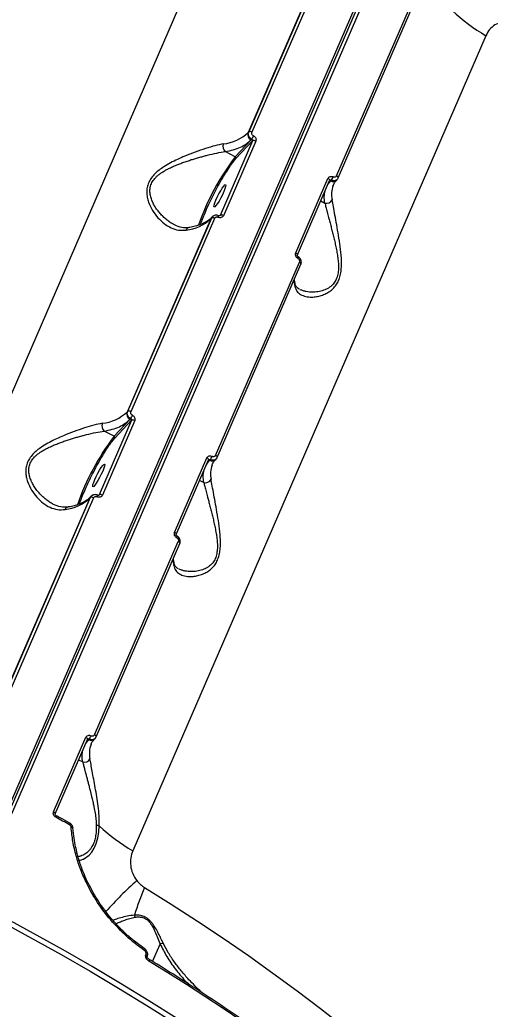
# Model space of a CAD drawing. Header units: millimetres. Extents: x -6234 to 7498, y -6127 to 5103.
# Drawn here: x 4630.9 to 4797.5, y -552.1 to -201.5 of the extents above; entities that cross this region are included whole.
import ezdxf

# ---------------------------------------------------------------- set-up
doc = ezdxf.new("R2010")
doc.units = ezdxf.units.MM
for name, color, linetype in [('DIKOM_ОБЪЕКТ', 7, 'Continuous'), ('DIKOM_РАЗМЕР_ЗОНА', 7, 'Continuous'), ('DIKOM_РАЗМЕР_ОБЪЕКТА', 7, 'Continuous')]:
    doc.layers.add(name, color=color, linetype=linetype)
doc.styles.add('style1', font='arial.ttf', dxfattribs={"width": 0.8})
doc.dimstyles.new('1-50', dxfattribs={"dimtxt": 300, "dimasz": 200, "dimexe": 100, "dimexo": 0, "dimgap": 100, "dimtad": 1, "dimtxsty": 'style1', "dimcen": 200, "dimclrd": 7, "dimclre": 7, "dimclrt": 7, "dimadec": 1, "dimazin": 2, "dimtfac": 1, "dimtmove": 0, "dimatfit": 2, "dimfxl": 0, "dimlwd": 25, "dimlwe": 18, "dimarcsym": 0})

# ---------------------------------------------------------------- blocks, each defined once
blk = doc.blocks.new('*D10')
at = {"layer": 'Defpoints', "color": 0, "transparency": 16777216}
for p in [(5627.97, 903.07), (-3229.39, -1461.51), (5627.97, -5097.58)]:
    blk.add_point(p, dxfattribs=at)
at = {"layer": 'DIKOM_РАЗМЕР_ОБЪЕКТА', "color": 7, "lineweight": 18, "transparency": 16777216}
for p, q in [((5627.97, 903.07), (5627.97, -5197.58)), ((-3229.39, -1461.51), (-3229.39, -5197.58))]:
    blk.add_line(p, q, dxfattribs=at)
at = {"layer": 'DIKOM_РАЗМЕР_ОБЪЕКТА', "color": 7, "lineweight": 25, "transparency": 16777216}
blk.add_line((-3029.39, -5097.58), (5427.97, -5097.58), dxfattribs=at)
at = {"layer": 'DIKOM_РАЗМЕР_ОБЪЕКТА', "color": 7, "transparency": 16777216}
for points in [[(-3029.39, -5064.25), (-3029.39, -5130.92), (-3229.39, -5097.58)], [(5427.97, -5064.25), (5427.97, -5130.92), (5627.97, -5097.58)]]:
    blk.add_solid(points, dxfattribs=at)
at = {"layer": 'DIKOM_РАЗМЕР_ОБЪЕКТА', "color": 7, "lineweight": 40, "transparency": 16777216, "insert": (1488.3, -4844.41), "char_height": 300, "attachment_point": 5, "style": 'style1'}
blk.add_mtext('8850', dxfattribs=at)
blk = doc.blocks.new('*D13')
at = {"layer": 'Defpoints', "color": 0, "transparency": 16777216}
for p in [(7498.07, 1778.2), (-5229.39, -1831.36), (7498.07, -6026.74)]:
    blk.add_point(p, dxfattribs=at)
at = {"layer": 'DIKOM_РАЗМЕР_ЗОНА', "color": 7, "lineweight": 18, "transparency": 16777216}
for p, q in [((7498.07, 1778.2), (7498.07, -6126.74)), ((-5229.39, -1831.36), (-5229.39, -6126.74))]:
    blk.add_line(p, q, dxfattribs=at)
at = {"layer": 'DIKOM_РАЗМЕР_ЗОНА', "color": 7, "lineweight": 25, "transparency": 16777216}
blk.add_line((-5029.39, -6026.74), (7298.07, -6026.74), dxfattribs=at)
at = {"layer": 'DIKOM_РАЗМЕР_ЗОНА', "color": 7, "transparency": 16777216}
for points in [[(-5029.39, -5993.4), (-5029.39, -6060.07), (-5229.39, -6026.74)], [(7298.07, -5993.4), (7298.07, -6060.07), (7498.07, -6026.74)]]:
    blk.add_solid(points, dxfattribs=at)
at = {"layer": 'DIKOM_РАЗМЕР_ЗОНА', "color": 7, "transparency": 16777216, "insert": (1560.69, -5773.56), "char_height": 300, "attachment_point": 5, "style": 'style1'}
blk.add_mtext('12750', dxfattribs=at)

msp = doc.modelspace()

# ---------------------------------------------------------------- linework, layer by layer
at = {"layer": 'DIKOM_ОБЪЕКТ', "color": 7, "linetype": 'Continuous', "lineweight": 15}
for p, q in [((4785.773, -113.559), (4612.781, -513.007)), ((4613.389, -513.741), (4786.381, -114.293)), ((4614.546, -513.917), (4787.538, -114.469)), ((4578.414, -448.312), (4703.512, -159.456)), ((4741.411, -172.953), (4711.746, -241.453)), ((4741.617, -172.731), (4711.951, -241.231)), ((4742.773, -172.831), (4713.107, -241.331)), ((4743.112, -256.802), (4772.779, -188.302)), ((4743.683, -257.517), (4773.349, -189.017)), ((4795.959, -207.122), (4670.861, -495.979)), ((4711.951, -241.231), (4711.746, -241.453)), ((4713.288, -244.398), (4701.85, -270.808)), ((4714.449, -244.501), (4703.012, -270.91)), ((4707.183, -250.055), (4712.791, -244.011)), ((4707.444, -250.695), (4713.288, -244.398)), ((4712.791, -244.011), (4713.009, -243.777)), ((4707.183, -250.055), (4703.617, -248.217)), ((4728.604, -284.106), (4740.042, -257.696)), ((4729.18, -284.824), (4740.618, -258.414)), ((4739.977, -259.892), (4740.964, -258.538)), ((4740.964, -258.538), (4740.213, -259.347)), ((4740.63, -258.375), (4740.664, -258.347)), ((4741.182, -258.303), (4740.964, -258.538)), ((4743.145, -258.248), (4743.351, -258.025)), ((4741.874, -260.24), (4741.951, -260.057)), ((4737.473, -265.674), (4738.922, -266.42)), ((4698.521, -271.989), (4668.855, -340.49)), ((4698.726, -271.768), (4669.06, -340.268)), ((4699.883, -271.868), (4670.216, -340.368)), ((4698.521, -271.989), (4698.726, -271.768)), ((4699.022, -271.314), (4698.816, -271.537)), ((4701.85, -270.808), (4701.689, -270.981)), ((4700.222, -355.839), (4729.888, -287.339)), ((4700.792, -356.554), (4730.458, -288.053)), ((4729.958, -297.005), (4729.784, -296.91)), ((4670.397, -343.435), (4658.96, -369.844)), ((4671.558, -343.537), (4660.121, -369.947)), ((4664.292, -349.092), (4669.901, -343.048)), ((4664.554, -349.732), (4670.397, -343.435)), ((4669.06, -340.268), (4668.855, -340.49)), ((4669.901, -343.048), (4670.119, -342.813)), ((4664.292, -349.092), (4660.726, -347.253)), ((4685.714, -383.143), (4697.151, -356.733)), ((4686.289, -383.86), (4697.727, -357.451)), ((4697.087, -358.929), (4698.074, -357.575)), ((4698.074, -357.575), (4697.323, -358.384)), ((4697.739, -357.411), (4697.773, -357.384)), ((4698.292, -357.34), (4698.074, -357.575)), ((4700.254, -357.284), (4700.461, -357.062)), ((4698.983, -359.276), (4699.06, -359.093)), ((4694.583, -364.71), (4696.031, -365.457)), ((4655.63, -371.026), (4625.964, -439.526)), ((4655.836, -370.804), (4626.17, -439.305)), ((4656.992, -370.904), (4627.326, -439.405)), ((4655.63, -371.026), (4655.836, -370.804)), ((4656.131, -370.351), (4655.925, -370.573)), ((4658.96, -369.844), (4658.799, -370.018)), ((4657.331, -454.876), (4686.997, -386.375)), ((4657.901, -455.59), (4687.567, -387.09)), ((4687.067, -396.041), (4686.893, -395.947)), ((4642.823, -482.18), (4654.26, -455.77)), ((4643.399, -482.897), (4654.836, -456.487)), ((4654.196, -457.966), (4655.183, -456.611)), ((4655.183, -456.611), (4654.432, -457.42)), ((4654.848, -456.448), (4654.882, -456.42)), ((4655.401, -456.376), (4655.183, -456.611)), ((4656.093, -458.313), (4656.169, -458.13)), ((4657.364, -456.321), (4657.57, -456.099)), ((4651.692, -463.747), (4653.14, -464.494)), ((4677.893, -535.199), (4680.565, -529.03)), ((4675.553, -532.733), (4675.521, -532.805)), ((4675.993, -533.462), (4676.024, -533.39))]:
    msp.add_line(p, q, dxfattribs=at)
at = {"layer": 'DIKOM_ОБЪЕКТ', "color": 7, "linetype": 'Continuous', "lineweight": 15, "flags": 128}
for points in [[(4740.042, -257.696), (4740.201, -257.791), (4740.343, -257.894), (4740.46, -258.002), (4740.55, -258.11), (4740.608, -258.214), (4740.633, -258.311), (4740.624, -258.398), (4740.618, -258.414)], [(4743.683, -257.517), (4743.689, -257.501), (4743.698, -257.415), (4743.674, -257.319), (4743.616, -257.214), (4743.527, -257.107), (4743.411, -257), (4743.271, -256.897), (4743.112, -256.802)], [(4700.323, -265.411), (4700.833, -264.304), (4701.415, -263.163), (4702.023, -262.083), (4702.606, -261.149), (4703.118, -260.439), (4703.517, -260.009), (4703.771, -259.894), (4703.86, -260.103), (4703.775, -260.621), (4703.524, -261.403), (4703.128, -262.389), (4702.618, -263.496), (4702.036, -264.636), (4701.428, -265.717), (4700.845, -266.65), (4700.333, -267.361), (4699.934, -267.791), (4699.68, -267.906), (4699.592, -267.696), (4699.676, -267.179), (4699.927, -266.396), (4700.323, -265.411)], [(4698.521, -271.989), (4698.694, -271.685), (4698.816, -271.537)], [(4728.604, -284.106), (4728.764, -284.201), (4728.905, -284.304), (4729.023, -284.411), (4729.112, -284.519), (4729.171, -284.624), (4729.195, -284.721), (4729.186, -284.808), (4729.18, -284.824)], [(4729.888, -287.339), (4730.046, -287.433), (4730.186, -287.536), (4730.303, -287.643), (4730.392, -287.751), (4730.449, -287.855), (4730.474, -287.952), (4730.464, -288.038), (4730.458, -288.053)], [(4697.151, -356.733), (4697.311, -356.828), (4697.452, -356.931), (4697.569, -357.038), (4697.659, -357.146), (4697.717, -357.251), (4697.742, -357.348), (4697.733, -357.435), (4697.727, -357.451)], [(4700.792, -356.554), (4700.798, -356.538), (4700.808, -356.452), (4700.783, -356.355), (4700.725, -356.251), (4700.637, -356.144), (4700.52, -356.036), (4700.38, -355.934), (4700.222, -355.839)], [(4657.432, -364.448), (4657.942, -363.34), (4658.525, -362.2), (4659.132, -361.119), (4659.715, -360.186), (4660.227, -359.476), (4660.626, -359.045), (4660.881, -358.93), (4660.969, -359.14), (4660.884, -359.657), (4660.634, -360.44), (4660.237, -361.425), (4659.727, -362.533), (4659.145, -363.673), (4658.538, -364.754), (4657.954, -365.687), (4657.442, -366.398), (4657.043, -366.828), (4656.789, -366.943), (4656.701, -366.733), (4656.785, -366.216), (4657.036, -365.433), (4657.432, -364.448)], [(4655.63, -371.026), (4655.803, -370.721), (4655.925, -370.573)], [(4685.714, -383.143), (4685.873, -383.238), (4686.014, -383.341), (4686.132, -383.448), (4686.221, -383.556), (4686.28, -383.661), (4686.305, -383.758), (4686.295, -383.844), (4686.289, -383.86)], [(4686.997, -386.375), (4687.155, -386.47), (4687.295, -386.573), (4687.412, -386.68), (4687.501, -386.787), (4687.558, -386.892), (4687.583, -386.988), (4687.573, -387.074), (4687.567, -387.09)], [(4654.26, -455.77), (4654.42, -455.864), (4654.561, -455.967), (4654.679, -456.075), (4654.768, -456.183), (4654.827, -456.287), (4654.851, -456.385), (4654.842, -456.471), (4654.836, -456.487)], [(4657.901, -455.59), (4657.907, -455.575), (4657.917, -455.489), (4657.892, -455.392), (4657.835, -455.288), (4657.746, -455.18), (4657.63, -455.073), (4657.489, -454.97), (4657.331, -454.876)], [(4642.823, -482.18), (4642.982, -482.274), (4643.124, -482.377), (4643.241, -482.485), (4643.331, -482.593), (4643.389, -482.697), (4643.414, -482.795), (4643.405, -482.881), (4643.399, -482.897)], [(4648.468, -486.757), (4647.86, -486.426), (4647.252, -486.095), (4646.643, -485.765), (4646.034, -485.435), (4645.425, -485.105), (4644.815, -484.776), (4644.204, -484.447), (4643.594, -484.119)], [(4648.586, -486.19), (4648.607, -486.21), (4648.617, -486.265), (4648.607, -486.352), (4648.578, -486.465), (4648.531, -486.602), (4648.468, -486.757)], [(4648.57, -486.187), (4648.578, -486.188), (4648.586, -486.19)], [(4651.878, -499.313), (4652.326, -499.267), (4652.917, -499.107), (4653.286, -498.965), (4653.38, -498.924), (4653.405, -498.913), (4653.411, -498.91), (4653.413, -498.909), (4653.414, -498.909), (4653.414, -498.909), (4653.414, -498.909), (4653.414, -498.909), (4653.414, -498.909), (4653.414, -498.909), (4653.414, -498.909), (4655.386, -497.537), (4656.353, -496.439), (4657.234, -495.045), (4657.969, -493.358), (4658.51, -491.428), (4658.849, -489.322), (4659.015, -487.131)], [(4649.045, -487.632), (4649.215, -487.646), (4649.365, -487.671), (4649.491, -487.706), (4649.588, -487.75), (4649.652, -487.8), (4649.682, -487.856), (4649.683, -487.866)], [(4675.056, -508.991), (4684.509, -514.889), (4693.794, -520.874), (4702.902, -526.938), (4711.823, -533.078), (4720.551, -539.288), (4729.076, -545.56), (4737.391, -551.891), (4745.488, -558.273)], [(4686.378, -555.344), (4676.564, -549.134), (4666.585, -543.013), (4656.453, -536.986), (4646.173, -531.058), (4635.757, -525.233), (4625.211, -519.518), (4614.546, -513.917)], [(4613.831, -515.567), (4624.496, -521.169), (4635.042, -526.884), (4645.459, -532.708), (4655.738, -538.636), (4665.871, -544.664), (4675.848, -550.785), (4685.663, -556.994)], [(4674.85, -531.179), (4674.919, -531.036), (4674.969, -530.908), (4675, -530.798), (4675.01, -530.71), (4674.999, -530.648), (4674.973, -530.617)], [(4675.989, -533.47), (4676.007, -533.412), (4675.987, -533.273), (4675.894, -533.117), (4675.734, -532.956), (4675.521, -532.805)], [(4675.553, -532.733), (4675.766, -532.884), (4675.925, -533.044), (4676.018, -533.201), (4676.038, -533.34), (4676.023, -533.392)], [(4676.675, -534.439), (4676.706, -534.465), (4676.729, -534.528), (4676.731, -534.621), (4676.711, -534.74), (4676.67, -534.88), (4676.609, -535.036)], [(4727.769, -569.171), (4721.67, -564.787), (4715.481, -560.434), (4709.205, -556.113), (4702.845, -551.825), (4696.403, -547.571), (4689.881, -543.354), (4683.282, -539.176), (4676.609, -535.036)]]:
    msp.add_lwpolyline(points, dxfattribs=at)
at = {"layer": 'DIKOM_ОБЪЕКТ', "color": 7, "linetype": 'Continuous', "lineweight": 15}
for centre, radius, start, end in [((4829.745, -149.537), 66.765, 226.88503, 239.59986), ((4701.409, -230.436), 15.107, 276.07443, 313.17409), ((4713.672, -242.158), 2.052, 159.89047, 244.58055), ((4712.441, -242.295), 1.171, 55.35272, 114.75828), ((4707.456, -240.023), 6.703, 325.94296, 337.403), ((4713.779, -245.465), 1.175, 55.2041, 114.69452), ((4705.302, -246.398), 2.479, 157.71781, 227.18562), ((4774.736, -301.893), 85.15, 142.49858, 161.09306), ((4706.962, -250.519), 0.513, 339.92593, 64.55798), ((4741.863, -256.951), 1.824, 240.48323, 314.67405), ((4738.081, -255.611), 4.107, 319.03837, 337.84532), ((4750.111, -263.402), 8.823, 158.99459, 192.43542), ((4739.545, -264.336), 2.176, 253.35152, 333.62561), ((4688.186, -260.975), 15.104, 276.07158, 313.17813), ((4699.217, -272.831), 1.171, 55.35234, 114.75865), ((4700.22, -270.913), 1.078, 327.9944, 358.54954), ((4702.341, -271.876), 1.175, 55.21394, 114.68674), ((4691.068, -276.467), 1.369, 102.57955, 159.79426), ((4728.784, -285.618), 0.729, 324.11583, 10.80603), ((4738.237, -293.853), 10.163, 178.27403, 191.26558), ((4726.854, -295.212), 1.549, 336.13673, 9.87899), ((4658.519, -329.474), 15.105, 276.0728, 313.17562), ((4670.782, -341.195), 2.052, 159.9007, 244.57032), ((4669.551, -341.331), 1.17, 55.34511, 114.77761), ((4664.565, -339.059), 6.703, 325.94296, 337.403), ((4670.888, -344.503), 1.175, 55.22253, 114.68776), ((4662.41, -345.435), 2.479, 157.70219, 227.19075), ((4731.835, -400.923), 85.138, 142.49781, 161.09494), ((4664.072, -349.555), 0.513, 339.91463, 64.5618), ((4698.972, -355.987), 1.824, 240.48323, 314.67405), ((4695.187, -354.645), 4.111, 319.04726, 337.83642), ((4707.215, -362.439), 8.818, 158.98466, 192.44515), ((4696.655, -363.372), 2.176, 253.34806, 333.6252), ((4645.294, -360.009), 15.107, 276.07443, 313.17409), ((4656.326, -371.867), 1.171, 55.35113, 114.7716), ((4657.33, -369.949), 1.078, 327.98669, 358.55726), ((4659.45, -370.912), 1.175, 55.2042, 114.69442), ((4648.177, -375.504), 1.369, 102.5913, 159.79035), ((4685.891, -384.654), 0.732, 324.17973, 10.70112), ((4695.29, -392.896), 10.107, 178.23242, 191.29585), ((4683.97, -394.25), 1.542, 336.06364, 9.95023), ((4652.298, -453.682), 4.109, 319.03454, 337.8318), ((4656.081, -455.023), 1.824, 240.49953, 314.66391), ((4664.324, -461.475), 8.818, 158.9849, 192.44491), ((4653.764, -462.409), 2.176, 253.35069, 333.62256), ((4642.994, -483.689), 0.738, 324.35844, 10.4711), ((4657.338, -498.861), 11.85, 81.86335, 86.94076), ((4704.651, -438.387), 66.773, 226.88577, 239.59912), ((4655.086, -508.407), 0.922, 88.44914, 122.03636), ((4761.019, -605.47), 132.901, 131.87807, 138.55618), ((4747.796, -541.012), 79.476, 156.24056, 163.75153), ((4668.874, -519.916), 2.858, 7.57472, 23.55081), ((4662.215, -519.355), 1.411, 306.37755, 327.07307)]:
    msp.add_arc(centre, radius, start, end, dxfattribs=at)
for points, knots in [([(4804.041, -202.324), (4803.172, -202.289), (4801.438, -202.219), (4799.109, -203.229), (4797.174, -204.846), (4796.364, -206.364), (4795.959, -207.122)], [0, 0, 0, 0, 0.2506984, 0.5004332, 0.7502467, 1, 1, 1, 1]), ([(4713.009, -243.777), (4712.864, -243.691), (4712.594, -243.532), (4712.227, -243.153), (4711.972, -242.731), (4711.838, -242.287), (4711.783, -241.791), (4711.885, -241.453), (4711.951, -241.231)], [0, 0, 0, 0, 0.1618072, 0.2992587, 0.5003869, 0.6315719, 0.7587374, 1, 1, 1, 1]), ([(4713.645, -242.598), (4713.533, -242.528), (4713.31, -242.387), (4713.096, -242.051), (4713.007, -241.676), (4713.074, -241.446), (4713.107, -241.331)], [0, 0, 0, 0, 0.2508049, 0.5001571, 0.7500032, 1, 1, 1, 1]), ([(4703.617, -248.217), (4704.606, -248.021), (4706.584, -247.629), (4709.072, -246.682), (4711.214, -245.507), (4712.266, -244.51), (4712.791, -244.011)], [0, 0, 0, 0, 0.2500061, 0.4999989, 0.7499916, 1, 1, 1, 1]), ([(4713.009, -243.777), (4713.044, -243.795), (4713.109, -243.829), (4713.206, -243.917), (4713.276, -244.022), (4713.314, -244.135), (4713.33, -244.257), (4713.304, -244.342), (4713.288, -244.398)], [0, 0, 0, 0, 0.1476128, 0.28048227, 0.50042658, 0.62948707, 0.75582763, 1, 1, 1, 1]), ([(4713.645, -242.598), (4713.812, -242.704), (4714.147, -242.915), (4714.467, -243.42), (4714.6, -243.983), (4714.499, -244.328), (4714.449, -244.501)], [0, 0, 0, 0, 0.2505443, 0.5002334, 0.7500323, 1, 1, 1, 1]), ([(4703.008, -245.458), (4702.036, -245.653), (4700.103, -246.041), (4696.651, -247.077), (4693.021, -248.326), (4689.675, -249.637), (4686.743, -250.931), (4684.273, -252.158), (4682.067, -253.437), (4680.212, -254.734), (4678.671, -256.07), (4677.395, -257.547), (4676.452, -259.195), (4675.916, -260.946), (4675.788, -262.706), (4675.991, -264.454), (4676.604, -266.653), (4677.848, -269.167), (4679.77, -271.722), (4681.994, -273.798), (4684.448, -275.295), (4687.062, -276.177), (4688.877, -276.055), (4689.783, -275.994)], [0, 0, 0, 0, 0.0628378, 0.1250322, 0.1875502, 0.2496591, 0.2915494, 0.3336373, 0.3744961, 0.4070887, 0.4371939, 0.469232, 0.4998078, 0.5304195, 0.5624897, 0.5926574, 0.6253308, 0.687939, 0.7501169, 0.8127561, 0.875169, 0.9376719, 1, 1, 1, 1]), ([(4677.467, -259.585), (4677.748, -259.053), (4678.167, -258.262), (4679.003, -257.332), (4679.764, -256.617), (4680.695, -255.898), (4681.782, -255.19), (4682.958, -254.526), (4684.266, -253.875), (4685.688, -253.24), (4687.161, -252.645), (4688.659, -252.086), (4690.178, -251.559), (4691.69, -251.068), (4693.164, -250.616), (4694.6, -250.199), (4696.007, -249.812), (4698.073, -249.278), (4700.745, -248.65), (4702.657, -248.362), (4703.617, -248.217)], [0, 0, 0, 0, 0.0627177, 0.0932393, 0.1254312, 0.166348, 0.2080816, 0.2507852, 0.2958884, 0.3475257, 0.3991656, 0.4473957, 0.5004593, 0.5538783, 0.6016578, 0.6519874, 0.7030727, 0.7499637, 0.8744132, 1, 1, 1, 1]), ([(4696.739, -269.274), (4697.104, -268.451), (4697.856, -266.756), (4699.199, -263.996), (4700.684, -261.133), (4702.247, -258.323), (4703.788, -255.747), (4705.21, -253.565), (4706.457, -251.829), (4707.122, -251.066), (4707.444, -250.695)], [0, 0, 0, 0, 0.1165174, 0.2400114, 0.3686418, 0.5000011, 0.6313573, 0.7599877, 0.88348, 1, 1, 1, 1]), ([(4740.042, -257.696), (4740.132, -257.544), (4740.313, -257.24), (4740.793, -256.994), (4741.348, -256.94), (4741.706, -257.086), (4741.885, -257.159)], [0, 0, 0, 0, 0.25054057, 0.50019863, 0.75002053, 1, 1, 1, 1]), ([(4740.58, -258.47), (4740.609, -258.421), (4740.653, -258.345), (4740.748, -258.28), (4740.85, -258.239), (4740.965, -258.23), (4741.085, -258.254), (4741.149, -258.286), (4741.182, -258.303)], [0, 0, 0, 0, 0.2443269, 0.3709224, 0.499987, 0.71964, 0.8522584, 1, 1, 1, 1]), ([(4743.255, -258.12), (4743.163, -258.194), (4742.975, -258.343), (4742.571, -258.509), (4742.115, -258.564), (4741.616, -258.496), (4741.335, -258.371), (4741.182, -258.303)], [0, 0, 0, 0, 0.1678328, 0.3409089, 0.6058249, 0.7868916, 1, 1, 1, 1]), ([(4743.112, -256.802), (4743.052, -256.904), (4742.931, -257.105), (4742.612, -257.271), (4742.242, -257.306), (4742.004, -257.208), (4741.885, -257.159)], [0, 0, 0, 0, 0.25073492, 0.50008685, 0.74994393, 1, 1, 1, 1]), ([(4741.9, -260.206), (4741.912, -260.167), (4742.057, -259.689), (4742.453, -259.042), (4742.981, -258.467), (4743.174, -258.256)], [0, 0, 0, 0, 0.0530414, 0.65339631, 1, 1, 1, 1]), ([(4743.309, -258.07), (4743.388, -257.981), (4743.546, -257.804), (4743.646, -257.587), (4743.695, -257.478)], [0, 0, 0, 0, 0.5005368, 1, 1, 1, 1]), ([(4685.676, -274.173), (4685.545, -274.109), (4684.966, -273.83), (4683.998, -273.201), (4682.782, -272.292), (4681.644, -271.273), (4680.571, -270.149), (4679.549, -268.887), (4678.654, -267.55), (4677.885, -266.109), (4677.298, -264.61), (4676.995, -263.238), (4676.934, -262.115), (4676.993, -260.975), (4677.276, -260.145), (4677.467, -259.585)], [0, 0, 0, 0, 0.0270449, 0.1194445, 0.2074412, 0.2956294, 0.3832552, 0.4706838, 0.5659098, 0.6467344, 0.7348865, 0.8233345, 0.8684711, 0.911273, 1, 1, 1, 1]), ([(4738.922, -266.42), (4738.812, -265.659), (4738.598, -264.171), (4738.855, -262.843), (4738.98, -262.195)], [0, 0, 0, 0, 0.5116686, 1, 1, 1, 1]), ([(4728.27, -295.839), (4728.471, -296.474), (4728.872, -297.738), (4730.265, -298.919), (4732.083, -299.624), (4734.043, -299.807), (4735.927, -299.642), (4737.62, -299.252), (4739.222, -298.624), (4740.636, -297.801), (4741.867, -296.799), (4742.947, -295.534), (4743.821, -293.961), (4744.424, -292.137), (4744.748, -290.166), (4744.854, -288.086), (4744.773, -285.314), (4744.398, -281.863), (4743.778, -277.905), (4743.113, -274.149), (4742.48, -270.69), (4741.92, -267.593), (4741.636, -266.065), (4741.495, -265.302)], [0, 0, 0, 0, 0.0628379, 0.125032, 0.1875522, 0.2496602, 0.2915504, 0.3336373, 0.3744984, 0.4070891, 0.4371944, 0.4692329, 0.4998098, 0.5304202, 0.5624901, 0.5926586, 0.62533, 0.6879398, 0.7501175, 0.8127565, 0.8751683, 0.9376728, 1, 1, 1, 1]), ([(4738.922, -266.42), (4739.047, -266.889), (4739.297, -267.829), (4739.753, -269.591), (4740.213, -271.36), (4740.671, -273.118), (4741.098, -274.763), (4741.545, -276.508), (4741.988, -278.277), (4742.423, -280.091), (4742.849, -281.997), (4743.222, -283.897), (4743.532, -285.835), (4743.735, -287.748), (4743.773, -289.403), (4743.679, -290.696), (4743.489, -291.958), (4743.043, -293.437), (4742.308, -294.666), (4741.6, -295.471), (4740.964, -296.043), (4740.213, -296.567), (4739.362, -297.02), (4738.465, -297.382), (4737.494, -297.67), (4736.469, -297.876), (4735.442, -297.991), (4734.432, -298.024), (4733.389, -297.976), (4732.312, -297.825), (4731.225, -297.565), (4730.571, -297.295), (4730.236, -297.156)], [0, 0, 0, 0, 0.0484925, 0.0973957, 0.1477181, 0.1827244, 0.2215832, 0.2585869, 0.2956713, 0.3325196, 0.3692855, 0.4093302, 0.4433182, 0.4803904, 0.5175838, 0.5365619, 0.5545624, 0.5918764, 0.6289395, 0.6469713, 0.6659915, 0.6901759, 0.7148324, 0.7400628, 0.766719, 0.7972313, 0.8277406, 0.8562293, 0.8875987, 0.9242891, 0.9611142, 1, 1, 1, 1]), ([(4694.904, -274.024), (4694.93, -273.936), (4695.13, -273.258), (4695.735, -271.664), (4696.411, -270.055), (4696.739, -269.274)], [0, 0, 0, 0, 0.0712305, 0.5491058, 1, 1, 1, 1]), ([(4698.787, -271.528), (4698.691, -271.642), (4698.334, -272.068), (4697.472, -272.726), (4696.207, -273.488), (4694.718, -274.142), (4693.003, -274.673), (4691.677, -275), (4690.873, -275.107), (4690.77, -275.121)], [0, 0, 0, 0, 0.0679489, 0.2545172, 0.4362116, 0.6157674, 0.7947093, 0.9736661, 1, 1, 1, 1]), ([(4698.726, -271.768), (4698.841, -271.568), (4699.016, -271.264), (4699.407, -271.007), (4699.628, -270.876), (4699.754, -270.862), (4699.754, -270.862)], [0, 0, 0, 0, 0.4820894, 0.7362944, 0.9984949, 1, 1, 1, 1]), ([(4701.298, -270.94), (4701.11, -270.867), (4700.731, -270.719), (4700.114, -270.723), (4699.525, -270.89), (4699.218, -271.143), (4699.065, -271.27)], [0, 0, 0, 0, 0.2454972, 0.4944645, 0.7467611, 1, 1, 1, 1]), ([(4699.883, -271.868), (4699.943, -271.766), (4700.065, -271.563), (4700.39, -271.392), (4700.768, -271.348), (4701.012, -271.439), (4701.135, -271.484)], [0, 0, 0, 0, 0.2507745, 0.5001744, 0.7499225, 1, 1, 1, 1]), ([(4703.012, -270.91), (4702.921, -271.063), (4702.74, -271.368), (4702.252, -271.623), (4701.685, -271.689), (4701.318, -271.552), (4701.135, -271.484)], [0, 0, 0, 0, 0.2505643, 0.5001742, 0.7499733, 1, 1, 1, 1]), ([(4701.765, -270.933), (4701.739, -270.952), (4701.687, -270.992), (4701.576, -271.013), (4701.445, -271.002), (4701.348, -270.961), (4701.298, -270.94)], [0, 0, 0, 0, 0.2369518, 0.4801832, 0.7327508, 1, 1, 1, 1]), ([(4690.783, -275.129), (4689.952, -275.191), (4688.278, -275.317), (4686.543, -274.565), (4685.669, -274.185)], [0, 0, 0, 0, 0.49625587, 1, 1, 1, 1]), ([(4729.375, -286.045), (4729.212, -285.934), (4728.886, -285.714), (4728.578, -285.196), (4728.452, -284.625), (4728.554, -284.279), (4728.604, -284.106)], [0, 0, 0, 0, 0.2505979, 0.5002224, 0.7499988, 1, 1, 1, 1]), ([(4729.501, -285.481), (4729.435, -285.437), (4729.305, -285.351), (4729.187, -285.158), (4729.14, -284.956), (4729.175, -284.841), (4729.192, -284.784)], [0, 0, 0, 0, 0.2600292, 0.5124302, 0.7587578, 1, 1, 1, 1]), ([(4729.375, -286.045), (4729.483, -286.119), (4729.7, -286.267), (4729.906, -286.612), (4729.989, -286.993), (4729.921, -287.223), (4729.888, -287.339)], [0, 0, 0, 0, 0.2508226, 0.5001794, 0.7499865, 1, 1, 1, 1]), ([(4730.47, -288.014), (4730.538, -287.783), (4730.671, -287.323), (4730.512, -286.574), (4730.119, -285.904), (4729.707, -285.622), (4729.501, -285.481)], [0, 0, 0, 0, 0.2527463, 0.5034829, 0.752285, 1, 1, 1, 1]), ([(4728.4, -294.94), (4728.349, -294.7), (4728.219, -294.089), (4728.22, -293.548), (4728.22, -293.221)], [0, 0, 0, 0, 0.3940851, 1, 1, 1, 1]), ([(4729.789, -296.931), (4729.422, -296.662), (4728.684, -296.119), (4728.483, -295.348), (4728.382, -294.961)], [0, 0, 0, 0, 0.4971699, 1, 1, 1, 1]), ([(4660.726, -347.253), (4661.715, -347.057), (4663.693, -346.666), (4666.181, -345.718), (4668.323, -344.544), (4669.375, -343.547), (4669.901, -343.048)], [0, 0, 0, 0, 0.250001, 0.4999951, 0.7499861, 1, 1, 1, 1]), ([(4670.119, -342.813), (4669.973, -342.727), (4669.703, -342.568), (4669.336, -342.189), (4669.081, -341.768), (4668.948, -341.323), (4668.892, -340.828), (4668.994, -340.49), (4669.06, -340.268)], [0, 0, 0, 0, 0.1618115, 0.2992661, 0.5004289, 0.6315838, 0.7587347, 1, 1, 1, 1]), ([(4670.119, -342.813), (4670.153, -342.831), (4670.218, -342.866), (4670.315, -342.954), (4670.386, -343.058), (4670.423, -343.171), (4670.439, -343.294), (4670.414, -343.379), (4670.397, -343.435)], [0, 0, 0, 0, 0.1476008, 0.2804595, 0.5002627, 0.6293128, 0.7557835, 1, 1, 1, 1]), ([(4670.754, -341.635), (4670.642, -341.564), (4670.419, -341.423), (4670.205, -341.088), (4670.116, -340.713), (4670.183, -340.483), (4670.216, -340.368)], [0, 0, 0, 0, 0.2507358, 0.5000441, 0.7499279, 1, 1, 1, 1]), ([(4670.754, -341.635), (4670.922, -341.741), (4671.257, -341.951), (4671.576, -342.457), (4671.709, -343.02), (4671.609, -343.365), (4671.558, -343.537)], [0, 0, 0, 0, 0.2506313, 0.5002704, 0.7500271, 1, 1, 1, 1]), ([(4660.117, -344.495), (4659.145, -344.69), (4657.212, -345.078), (4653.761, -346.114), (4650.13, -347.363), (4646.784, -348.674), (4643.852, -349.967), (4641.382, -351.195), (4639.176, -352.474), (4637.321, -353.771), (4635.781, -355.107), (4634.504, -356.583), (4633.561, -358.232), (4633.026, -359.982), (4632.897, -361.743), (4633.101, -363.491), (4633.713, -365.689), (4634.957, -368.204), (4636.879, -370.759), (4639.103, -372.835), (4641.557, -374.331), (4644.172, -375.213), (4645.986, -375.092), (4646.892, -375.031)], [0, 0, 0, 0, 0.0628395, 0.1250344, 0.1875522, 0.2496609, 0.2915518, 0.3336365, 0.3744984, 0.40709, 0.4371937, 0.4692328, 0.49981, 0.5304217, 0.5624918, 0.5926599, 0.6253318, 0.6879412, 0.7501175, 0.8127577, 0.8751692, 0.9376743, 1, 1, 1, 1]), ([(4634.576, -358.622), (4634.858, -358.09), (4635.276, -357.299), (4636.112, -356.369), (4636.873, -355.654), (4637.804, -354.935), (4638.891, -354.227), (4640.067, -353.563), (4641.375, -352.912), (4642.797, -352.277), (4644.27, -351.682), (4645.768, -351.123), (4647.288, -350.596), (4648.799, -350.105), (4650.273, -349.653), (4651.71, -349.236), (4653.117, -348.849), (4655.182, -348.315), (4657.854, -347.687), (4659.766, -347.398), (4660.726, -347.253)], [0, 0, 0, 0, 0.0627148, 0.0932364, 0.1254283, 0.1663533, 0.2080785, 0.250784, 0.2958873, 0.347523, 0.3991628, 0.4473933, 0.5004564, 0.5538825, 0.601655, 0.6519846, 0.7030713, 0.7499608, 0.8744111, 1, 1, 1, 1]), ([(4653.848, -368.31), (4654.213, -367.487), (4654.965, -365.792), (4656.308, -363.033), (4657.793, -360.17), (4659.356, -357.36), (4660.897, -354.783), (4662.319, -352.602), (4663.566, -350.866), (4664.231, -350.102), (4664.554, -349.732)], [0, 0, 0, 0, 0.1165172, 0.240011, 0.3686412, 0.5000002, 0.63136, 0.7599901, 0.8834834, 1, 1, 1, 1]), ([(4697.151, -356.733), (4697.242, -356.581), (4697.422, -356.277), (4697.902, -356.03), (4698.457, -355.976), (4698.815, -356.123), (4698.994, -356.196)], [0, 0, 0, 0, 0.2505719, 0.5002032, 0.7500234, 1, 1, 1, 1]), ([(4697.69, -357.507), (4697.719, -357.457), (4697.762, -357.382), (4697.858, -357.317), (4697.959, -357.275), (4698.074, -357.267), (4698.195, -357.291), (4698.258, -357.323), (4698.292, -357.34)], [0, 0, 0, 0, 0.2443177, 0.3708335, 0.5000165, 0.7196505, 0.8522639, 1, 1, 1, 1]), ([(4700.365, -357.157), (4700.272, -357.231), (4700.084, -357.38), (4699.68, -357.545), (4699.224, -357.6), (4698.726, -357.532), (4698.444, -357.407), (4698.292, -357.34)], [0, 0, 0, 0, 0.1678367, 0.3409168, 0.6058334, 0.7869043, 1, 1, 1, 1]), ([(4700.222, -355.839), (4700.161, -355.94), (4700.04, -356.142), (4699.721, -356.307), (4699.352, -356.343), (4699.113, -356.245), (4698.994, -356.196)], [0, 0, 0, 0, 0.250771, 0.5001045, 0.7499431, 1, 1, 1, 1]), ([(4699.009, -359.243), (4699.021, -359.204), (4699.167, -358.725), (4699.562, -358.079), (4700.09, -357.504), (4700.283, -357.293)], [0, 0, 0, 0, 0.0530344, 0.6533808, 1, 1, 1, 1]), ([(4700.418, -357.106), (4700.497, -357.018), (4700.656, -356.841), (4700.755, -356.623), (4700.804, -356.515)], [0, 0, 0, 0, 0.50054572, 1, 1, 1, 1]), ([(4642.785, -373.209), (4642.654, -373.146), (4642.075, -372.867), (4641.107, -372.238), (4639.891, -371.329), (4638.753, -370.31), (4637.68, -369.185), (4636.658, -367.923), (4635.764, -366.587), (4634.994, -365.145), (4634.407, -363.647), (4634.104, -362.275), (4634.043, -361.152), (4634.102, -360.012), (4634.385, -359.182), (4634.576, -358.622)], [0, 0, 0, 0, 0.0270516, 0.1194468, 0.2074486, 0.2956332, 0.3832613, 0.4706858, 0.5659146, 0.6467274, 0.7348889, 0.8233362, 0.868465, 0.9112693, 1, 1, 1, 1]), ([(4685.379, -394.875), (4685.58, -395.511), (4685.981, -396.775), (4687.375, -397.956), (4689.193, -398.66), (4691.152, -398.843), (4693.036, -398.678), (4694.729, -398.288), (4696.331, -397.661), (4697.746, -396.838), (4698.976, -395.835), (4700.057, -394.571), (4700.93, -392.997), (4701.533, -391.174), (4701.857, -389.203), (4701.963, -387.122), (4701.883, -384.35), (4701.507, -380.899), (4700.887, -376.942), (4700.222, -373.185), (4699.589, -369.727), (4699.029, -366.63), (4698.746, -365.102), (4698.604, -364.339)], [0, 0, 0, 0, 0.0628385, 0.1250326, 0.1875526, 0.2496605, 0.2915506, 0.3336372, 0.3744974, 0.4070908, 0.4371948, 0.469234, 0.49981, 0.530421, 0.5624903, 0.5926585, 0.6253316, 0.6879399, 0.7501175, 0.8127564, 0.875169, 0.9376723, 1, 1, 1, 1]), ([(4696.031, -365.457), (4695.922, -364.696), (4695.707, -363.207), (4695.964, -361.88), (4696.089, -361.232)], [0, 0, 0, 0, 0.5116595, 1, 1, 1, 1]), ([(4696.031, -365.457), (4696.156, -365.925), (4696.406, -366.866), (4696.863, -368.628), (4697.322, -370.397), (4697.78, -372.154), (4698.207, -373.8), (4698.654, -375.544), (4699.097, -377.314), (4699.532, -379.127), (4699.958, -381.034), (4700.331, -382.934), (4700.641, -384.872), (4700.844, -386.785), (4700.882, -388.44), (4700.789, -389.732), (4700.598, -390.995), (4700.152, -392.474), (4699.417, -393.703), (4698.709, -394.507), (4698.073, -395.08), (4697.323, -395.603), (4696.471, -396.056), (4695.574, -396.419), (4694.603, -396.706), (4693.578, -396.913), (4692.551, -397.028), (4691.541, -397.06), (4690.498, -397.012), (4689.422, -396.862), (4688.334, -396.601), (4687.68, -396.331), (4687.345, -396.193)], [0, 0, 0, 0, 0.0484907, 0.097397, 0.1477194, 0.182724, 0.2215846, 0.2585884, 0.2956728, 0.3325211, 0.369287, 0.4093317, 0.4433197, 0.480392, 0.5175855, 0.5365632, 0.5545643, 0.5918755, 0.6289414, 0.6469719, 0.6659919, 0.690174, 0.7148319, 0.7400644, 0.7667161, 0.7972313, 0.8277422, 0.8562291, 0.8876002, 0.9242862, 0.9611138, 1, 1, 1, 1]), ([(4655.896, -370.565), (4655.801, -370.679), (4655.443, -371.105), (4654.581, -371.763), (4653.316, -372.525), (4651.827, -373.179), (4650.112, -373.71), (4648.786, -374.036), (4647.982, -374.144), (4647.879, -374.157)], [0, 0, 0, 0, 0.0679519, 0.2545196, 0.4362133, 0.6157685, 0.7947086, 0.9736569, 1, 1, 1, 1]), ([(4652.013, -373.061), (4652.039, -372.973), (4652.24, -372.295), (4652.844, -370.7), (4653.52, -369.091), (4653.848, -368.31)], [0, 0, 0, 0, 0.0712308, 0.5491304, 1, 1, 1, 1]), ([(4655.836, -370.804), (4655.95, -370.606), (4656.125, -370.302), (4656.517, -370.04), (4656.736, -369.92), (4656.863, -369.899), (4656.863, -369.899)], [0, 0, 0, 0, 0.48218668, 0.73633085, 0.99851414, 1, 1, 1, 1]), ([(4658.408, -369.977), (4658.219, -369.903), (4657.84, -369.756), (4657.223, -369.759), (4656.634, -369.927), (4656.327, -370.18), (4656.174, -370.307)], [0, 0, 0, 0, 0.2455652, 0.4944107, 0.7467727, 1, 1, 1, 1]), ([(4656.992, -370.904), (4657.053, -370.803), (4657.174, -370.6), (4657.499, -370.428), (4657.877, -370.384), (4658.122, -370.475), (4658.244, -370.521)], [0, 0, 0, 0, 0.2506973, 0.5001091, 0.7500196, 1, 1, 1, 1]), ([(4660.121, -369.947), (4660.03, -370.1), (4659.849, -370.405), (4659.361, -370.659), (4658.794, -370.725), (4658.427, -370.589), (4658.244, -370.521)], [0, 0, 0, 0, 0.2505029, 0.500207, 0.7499813, 1, 1, 1, 1]), ([(4658.874, -369.97), (4658.849, -369.989), (4658.797, -370.029), (4658.686, -370.05), (4658.554, -370.039), (4658.457, -369.998), (4658.408, -369.977)], [0, 0, 0, 0, 0.2370042, 0.4802894, 0.7329129, 1, 1, 1, 1]), ([(4647.892, -374.165), (4647.061, -374.228), (4645.387, -374.354), (4643.653, -373.601), (4642.779, -373.222)], [0, 0, 0, 0, 0.4962411, 1, 1, 1, 1]), ([(4686.484, -385.082), (4686.321, -384.971), (4685.995, -384.75), (4685.687, -384.233), (4685.562, -383.662), (4685.663, -383.316), (4685.714, -383.143)], [0, 0, 0, 0, 0.2505284, 0.5002162, 0.7499888, 1, 1, 1, 1]), ([(4686.61, -384.518), (4686.544, -384.474), (4686.414, -384.388), (4686.296, -384.195), (4686.249, -383.992), (4686.284, -383.878), (4686.301, -383.821)], [0, 0, 0, 0, 0.2599634, 0.5123439, 0.7587439, 1, 1, 1, 1]), ([(4686.484, -385.082), (4686.593, -385.156), (4686.809, -385.304), (4687.015, -385.648), (4687.098, -386.029), (4687.031, -386.26), (4686.997, -386.375)], [0, 0, 0, 0, 0.2507872, 0.5001557, 0.7499747, 1, 1, 1, 1]), ([(4687.58, -387.051), (4687.647, -386.82), (4687.78, -386.36), (4687.621, -385.611), (4687.229, -384.941), (4686.816, -384.659), (4686.61, -384.518)], [0, 0, 0, 0, 0.2527502, 0.5034773, 0.75227, 1, 1, 1, 1]), ([(4685.509, -393.977), (4685.458, -393.736), (4685.329, -393.125), (4685.329, -392.585), (4685.329, -392.258)], [0, 0, 0, 0, 0.3940774, 1, 1, 1, 1]), ([(4686.898, -395.968), (4686.531, -395.698), (4685.793, -395.156), (4685.592, -394.385), (4685.491, -393.997)], [0, 0, 0, 0, 0.4971664, 1, 1, 1, 1]), ([(4654.26, -455.77), (4654.351, -455.618), (4654.531, -455.314), (4655.011, -455.067), (4655.567, -455.013), (4655.924, -455.16), (4656.103, -455.233)], [0, 0, 0, 0, 0.2505484, 0.5001563, 0.7499532, 1, 1, 1, 1]), ([(4657.331, -454.876), (4657.27, -454.977), (4657.15, -455.179), (4656.831, -455.344), (4656.461, -455.379), (4656.223, -455.282), (4656.103, -455.233)], [0, 0, 0, 0, 0.2507099, 0.5000969, 0.7499246, 1, 1, 1, 1]), ([(4657.527, -456.143), (4657.606, -456.054), (4657.765, -455.877), (4657.864, -455.66), (4657.913, -455.551)], [0, 0, 0, 0, 0.5005254, 1, 1, 1, 1]), ([(4654.799, -456.544), (4654.828, -456.494), (4654.872, -456.418), (4654.967, -456.354), (4655.068, -456.312), (4655.184, -456.304), (4655.304, -456.328), (4655.367, -456.36), (4655.401, -456.376)], [0, 0, 0, 0, 0.2442024, 0.3709552, 0.5001597, 0.7198409, 0.8525054, 1, 1, 1, 1]), ([(4657.474, -456.194), (4657.381, -456.267), (4657.193, -456.417), (4656.789, -456.582), (4656.334, -456.637), (4655.835, -456.569), (4655.553, -456.444), (4655.401, -456.376)], [0, 0, 0, 0, 0.1677637, 0.340909, 0.6058302, 0.7869155, 1, 1, 1, 1]), ([(4656.119, -458.279), (4656.13, -458.24), (4656.276, -457.763), (4656.671, -457.116), (4657.199, -456.54), (4657.393, -456.33)], [0, 0, 0, 0, 0.0530288, 0.6533955, 1, 1, 1, 1]), ([(4653.14, -464.494), (4653.031, -463.732), (4652.817, -462.244), (4653.073, -460.917), (4653.198, -460.269)], [0, 0, 0, 0, 0.5116587, 1, 1, 1, 1]), ([(4653.14, -464.494), (4653.246, -464.89), (4653.458, -465.684), (4653.834, -467.135), (4654.212, -468.588), (4654.586, -470.025), (4654.929, -471.345), (4655.298, -472.763), (4655.581, -473.868), (4655.792, -474.701), (4655.918, -475.199), (4656.095, -475.909), (4656.255, -476.559), (4656.374, -477.053), (4656.47, -477.451), (4656.609, -478.043), (4656.799, -478.873), (4656.975, -479.673), (4657.238, -480.922), (4657.555, -482.618), (4657.882, -484.834), (4657.941, -486.291), (4657.97, -487.029)], [0, 0, 0, 0, 0.08227091, 0.16506224, 0.24951736, 0.30990848, 0.37475724, 0.43305499, 0.49965537, 0.51776901, 0.53869217, 0.56242653, 0.60624789, 0.61871105, 0.62258164, 0.654687, 0.69017303, 0.72169688, 0.74926257, 0.83659413, 0.91735293, 1, 1, 1, 1]), ([(4659.015, -487.131), (4659.022, -485.963), (4659.037, -483.631), (4658.633, -480.171), (4658.135, -476.818), (4657.578, -473.603), (4657.027, -470.557), (4656.517, -467.771), (4656.068, -465.275), (4655.831, -464.009), (4655.713, -463.376)], [0, 0, 0, 0, 0.1255214, 0.2508077, 0.3751279, 0.5003505, 0.6252713, 0.7505281, 0.8751658, 1, 1, 1, 1]), ([(4643.594, -484.119), (4643.43, -484.008), (4643.105, -483.787), (4642.796, -483.27), (4642.671, -482.698), (4642.772, -482.353), (4642.823, -482.18)], [0, 0, 0, 0, 0.2505934, 0.5003098, 0.750049, 1, 1, 1, 1]), ([(4643.719, -483.555), (4643.653, -483.511), (4643.524, -483.424), (4643.405, -483.231), (4643.358, -483.029), (4643.393, -482.914), (4643.411, -482.858)], [0, 0, 0, 0, 0.2599172, 0.5122527, 0.7586672, 1, 1, 1, 1]), ([(4648.579, -486.201), (4647.46, -485.583), (4645.849, -484.693), (4644.214, -483.826), (4643.715, -483.562)], [0, 0, 0, 0, 0.69516261, 1, 1, 1, 1]), ([(4648.468, -486.757), (4648.545, -486.807), (4648.699, -486.906), (4648.877, -487.122), (4649.005, -487.368), (4649.032, -487.544), (4649.045, -487.632)], [0, 0, 0, 0, 0.2510534, 0.5003793, 0.7502651, 1, 1, 1, 1]), ([(4649.683, -487.865), (4649.658, -487.696), (4649.606, -487.358), (4649.364, -486.885), (4649.025, -486.472), (4648.733, -486.284), (4648.587, -486.19)], [0, 0, 0, 0, 0.2505525, 0.5007667, 0.7504909, 1, 1, 1, 1]), ([(4657.97, -487.029), (4657.961, -487.726), (4657.943, -489.122), (4657.684, -491.131), (4657.19, -492.971), (4656.54, -494.363), (4655.865, -495.378), (4655.23, -496.116), (4654.578, -496.708), (4653.913, -497.184), (4653.232, -497.563), (4652.593, -497.82), (4652.011, -497.983), (4651.678, -498.031), (4651.51, -498.055)], [0, 0, 0, 0, 0.1106753, 0.2214745, 0.3319607, 0.4426567, 0.5153781, 0.5890282, 0.6644278, 0.7321093, 0.8055935, 0.8849904, 0.9418367, 1, 1, 1, 1]), ([(4654.597, -507.626), (4653.857, -506.011), (4652.38, -502.783), (4650.767, -497.773), (4649.578, -492.707), (4649.222, -489.323), (4649.045, -487.632)], [0, 0, 0, 0, 0.25071452, 0.50131799, 0.75067072, 1, 1, 1, 1]), ([(4655.11, -507.485), (4654.642, -506.483), (4653.796, -504.676), (4652.836, -502.204), (4652.174, -500.286), (4651.652, -498.606), (4651.138, -496.757), (4650.575, -494.359), (4650.016, -491.323), (4649.801, -489.089), (4649.683, -487.865)], [0, 0, 0, 0, 0.1590672, 0.2869524, 0.3834664, 0.4537965, 0.5435474, 0.6641644, 0.8159812, 1, 1, 1, 1]), ([(4670.861, -495.979), (4670.577, -496.81), (4670.01, -498.473), (4670.036, -501.265), (4670.709, -504.079), (4671.77, -505.703), (4672.301, -506.516)], [0, 0, 0, 0, 0.24974567, 0.49957483, 0.74931444, 1, 1, 1, 1]), ([(4663.051, -520.49), (4661.438, -518.476), (4658.211, -514.446), (4655.801, -509.899), (4654.597, -507.626)], [0, 0, 0, 0, 0.5000015, 1, 1, 1, 1]), ([(4663.399, -520.121), (4661.816, -518.142), (4658.651, -514.184), (4656.291, -509.718), (4655.11, -507.485)], [0, 0, 0, 0, 0.50006008, 1, 1, 1, 1]), ([(4672.301, -506.516), (4672.71, -506.996), (4673.53, -507.957), (4674.546, -508.646), (4675.056, -508.991)], [0, 0, 0, 0, 0.4987468, 1, 1, 1, 1]), ([(4671.494, -518.774), (4670.593, -518.892), (4668.8, -519.128), (4666.563, -519.708), (4664.833, -520.204), (4664.111, -520.522), (4663.862, -520.632)], [0, 0, 0, 0, 0.2846776, 0.5669478, 0.8500962, 1, 1, 1, 1]), ([(4681.713, -528.823), (4681.429, -528.224), (4680.887, -527.078), (4679.99, -525.276), (4679.049, -523.545), (4678.113, -522.096), (4677.282, -521.063), (4676.55, -520.323), (4675.751, -519.708), (4674.895, -519.248), (4674.015, -518.949), (4672.855, -518.732), (4672.034, -518.757), (4671.494, -518.774)], [0, 0, 0, 0, 0.1304908, 0.2497581, 0.3846561, 0.4986123, 0.5640187, 0.6239212, 0.6867505, 0.7491253, 0.8092771, 0.8746284, 1, 1, 1, 1]), ([(4674.85, -531.179), (4672.732, -529.608), (4668.496, -526.465), (4664.866, -522.482), (4663.051, -520.49)], [0, 0, 0, 0, 0.4999992, 1, 1, 1, 1]), ([(4674.973, -530.617), (4674.116, -530.004), (4672.635, -528.945), (4670.809, -527.464), (4669.328, -526.19), (4667.753, -524.749), (4665.702, -522.731), (4664.232, -521.066), (4663.399, -520.121)], [0, 0, 0, 0, 0.2047569, 0.3537033, 0.4526221, 0.579494, 0.7615627, 1, 1, 1, 1]), ([(4664.913, -521.825), (4664.995, -521.785), (4665.483, -521.542), (4666.521, -521.101), (4668.067, -520.518), (4669.774, -519.955), (4671.062, -519.678), (4671.707, -519.539)], [0, 0, 0, 0, 0.04758921, 0.28639022, 0.52414452, 0.76143542, 1, 1, 1, 1]), ([(4671.707, -519.539), (4671.967, -519.5), (4672.456, -519.426), (4673.248, -519.405), (4674.042, -519.492), (4674.873, -519.739), (4675.677, -520.178), (4676.405, -520.795), (4677.045, -521.541), (4677.885, -522.773), (4678.764, -524.526), (4679.707, -526.775), (4680.267, -528.249), (4680.565, -529.03)], [0, 0, 0, 0, 0.0665687, 0.1254929, 0.1916184, 0.2509386, 0.3132715, 0.3768278, 0.4357112, 0.50204, 0.6648126, 0.8223201, 1, 1, 1, 1]), ([(4680.565, -529.03), (4680.565, -529.029), (4680.566, -529.027), (4680.568, -529.026), (4680.57, -529.025), (4680.57, -529.025)], [0, 0, 0, 0, 0.5373495, 0.7736885, 1, 1, 1, 1]), ([(4681.713, -528.823), (4681.54, -528.827), (4681.194, -528.834), (4680.778, -528.961), (4680.57, -529.025)], [0, 0, 0, 0, 0.500098, 1, 1, 1, 1]), ([(4680.57, -529.025), (4681.327, -530.53), (4682.86, -533.58), (4685.91, -537.845), (4688.498, -541.104), (4690.228, -542.801), (4690.668, -543.233)], [0, 0, 0, 0, 0.2929567, 0.593372, 0.8966185, 1, 1, 1, 1]), ([(4695.582, -546.404), (4695.465, -546.3), (4694.532, -545.469), (4692.922, -543.892), (4690.494, -541.389), (4688.082, -538.633), (4685.625, -535.447), (4683.462, -532.226), (4682.277, -529.921), (4681.713, -528.823)], [0, 0, 0, 0, 0.0204217, 0.1630896, 0.2955627, 0.4794967, 0.6477003, 0.8320882, 1, 1, 1, 1]), ([(4675.553, -532.733), (4675.575, -532.666), (4675.619, -532.53), (4675.608, -532.226), (4675.478, -531.852), (4675.208, -531.464), (4674.969, -531.274), (4674.85, -531.179)], [0, 0, 0, 0, 0.1226456, 0.2511602, 0.5008411, 0.7502253, 1, 1, 1, 1]), ([(4676.023, -533.392), (4676.065, -533.273), (4676.15, -533.032), (4676.179, -532.504), (4676.02, -531.841), (4675.592, -531.126), (4675.182, -530.789), (4674.973, -530.617)], [0, 0, 0, 0, 0.1239609, 0.2503677, 0.498278, 0.7432567, 1, 1, 1, 1]), ([(4676.609, -535.036), (4676.428, -534.908), (4676.066, -534.65), (4675.714, -534.183), (4675.521, -533.768), (4675.438, -533.435), (4675.423, -533.102), (4675.489, -532.903), (4675.521, -532.805)], [0, 0, 0, 0, 0.2496609, 0.4988264, 0.6276962, 0.7494566, 0.8768203, 1, 1, 1, 1]), ([(4676.677, -534.439), (4676.554, -534.355), (4676.323, -534.196), (4676.106, -533.939), (4676.004, -533.742), (4675.97, -533.628), (4675.966, -533.534), (4675.984, -533.486), (4675.992, -533.464)], [0, 0, 0, 0, 0.3500312, 0.657338, 0.7819913, 0.8786318, 0.9457484, 1, 1, 1, 1]), ([(4727.769, -568.543), (4725.848, -567.15), (4721.254, -563.816), (4713.803, -558.604), (4705.452, -552.902), (4696.956, -547.264), (4688.318, -541.697), (4681.552, -537.425), (4677.627, -535.034), (4676.668, -534.45)], [0, 0, 0, 0, 0.1189815, 0.2846457, 0.4502477, 0.6157792, 0.7812231, 0.9465569, 1, 1, 1, 1])]:
    msp.add_open_spline(points, degree=3, knots=knots, dxfattribs=at)

# ---------------------------------------------------------------- dimensions: what is measured, and where the dimension line sits
at = {"layer": 'DIKOM_РАЗМЕР_ЗОНА'}
dim = msp.add_linear_dim(base=(7498.074, -6026.735), p1=(-5229.391, -1831.362), p2=(7498.074, 1778.201), text='12750', dimstyle='1-50', dxfattribs=at)
dim.commit()
dim.dimension.update_dxf_attribs({"geometry": '*D13', "text_midpoint": (1560.691, -6026.735), "dimtype": 160})
at = {"layer": 'DIKOM_РАЗМЕР_ОБЪЕКТА', "lineweight": 40}
dim = msp.add_linear_dim(base=(5627.969, -5097.582), p1=(-3229.391, -1461.506), p2=(5627.969, 903.069), text='8850', dimstyle='1-50', dxfattribs=at)
dim.commit()
dim.dimension.update_dxf_attribs({"geometry": '*D10', "text_midpoint": (1488.304, -5097.582), "dimtype": 160})

doc.saveas('drawing.dxf')
